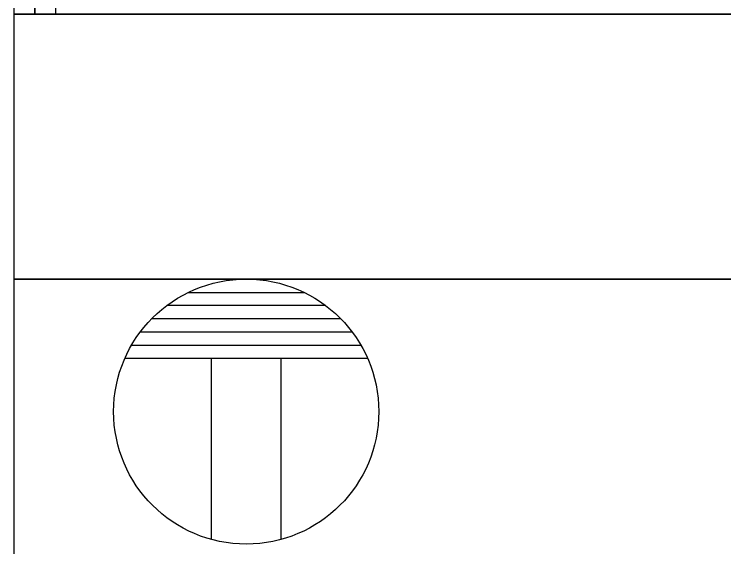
# Model space of a CAD drawing. Extents: x -120222 to -41942, y -19134 to 30932.
# Drawn here: x -81888.5 to -81459.7, y 10550 to 10872.2 of the extents above; entities that cross this region are included whole.
import ezdxf

# ---------------------------------------------------------------- set-up
doc = ezdxf.new("R2010")
doc.units = 0
doc.header["$LTSCALE"] = 150
doc.header["$MEASUREMENT"] = 0
doc.layers.get('0').update_dxf_attribs({"linetype": 'CONTINUOUS'})
for name, color, linetype in [('____-568', 7, 'CONTINUOUS'), ('____-569', 7, 'CONTINUOUS'), ('___B', 7, 'CONTINUOUS')]:
    doc.layers.add(name, color=color, linetype=linetype)
doc.styles.get("Standard").update_dxf_attribs({"font": 'txt', "bigfont": 'BIGFONT.SHX'})

# ---------------------------------------------------------------- blocks, each defined once
blk = doc.blocks.new('____-170')
at = {"color": 1, "linetype": 'Continuous', "flags": 128}
blk.add_lwpolyline([(-88323.56, 6163.52), (-87123.56, 6163.52), (-87123.56, 5413.52), (-88323.56, 5413.52)], close=True, dxfattribs=at)
blk = doc.blocks.new('____-171')
at = {"color": 1, "linetype": 'Continuous'}
for p, q in [((-88218.43, 6155.52), (-88148.69, 6155.52)), ((-88135.56, 6147.52), (-88231.56, 6147.52)), ((-88126.43, 6139.52), (-88240.69, 6139.52)), ((-88119.56, 6131.52), (-88247.56, 6131.52)), ((-88114.28, 6123.52), (-88252.84, 6123.52)), ((-88110.24, 6115.52), (-88256.88, 6115.52)), ((-88204.56, 6006.32), (-88204.56, 6115.52)), ((-88162.56, 6006.32), (-88162.56, 6115.52))]:
    blk.add_line(p, q, dxfattribs=at)
blk.add_circle((-88183.56, 6083.52), 80, dxfattribs=at)
at = {"color": 0, "flags": 1}
for tag in ['FMK_ELEC60HZ_LPG_NOTICE', 'FMK_ELEC50HZ_GAS_NOTICE', 'FMK_FACILITY_SYMBOL']:
    blk.add_attdef(tag, (-88263.56, 6003.52), '', height=0.18, dxfattribs=at)
blk = doc.blocks.new('____-172')
at = {"color": 1}
blk.add_blockref('____-171', (0, 0), dxfattribs=at)
blk = doc.blocks.new('____-186')
at = {"color": 1}
blk.add_blockref('____-172', (0, 0), dxfattribs=at)
blk = doc.blocks.new('____-505')
at = {"color": 1, "linetype": 'Continuous', "flags": 128}
blk.add_lwpolyline([(-88323.56, 6336.02), (-84711.56, 6336.02), (-84711.56, 6323.52), (-88323.56, 6323.52)], close=True, dxfattribs=at)
blk = doc.blocks.new('____-506')
at = {"color": 1, "linetype": 'Continuous', "flags": 128}
for points in [[(-88323.56, 6323.52), (-88323.56, 6448.52), (-88311.06, 6448.52), (-88311.06, 6323.52)], [(-88311.06, 6323.52), (-88311.06, 6448.52), (-88298.56, 6448.52), (-88298.56, 6323.52)]]:
    blk.add_lwpolyline(points, close=True, dxfattribs=at)
blk = doc.blocks.new('____-509')
at = {"color": 1}
for name in ['____-505', '____-506']:
    blk.add_blockref(name, (0, 0), dxfattribs=at)

msp = doc.modelspace()

# ---------------------------------------------------------------- linework, layer by layer
at = {"layer": '___B', "color": 0, "linetype": 'Continuous', "flags": 128}
msp.add_lwpolyline([(-81888.45325, 10872.21684), (-78288.45325, 10872.21684), (-78288.45325, 10712.21684), (-81888.45325, 10712.21684)], close=True, dxfattribs=at)

# ---------------------------------------------------------------- block references
at = {"layer": '____-568', "color": 0}
for name in ['____-186', '____-170']:
    msp.add_blockref(name, (6435.10495, 4548.69799), dxfattribs=at)
at = {"layer": '____-569', "color": 0}
msp.add_blockref('____-509', (6435.10495, 4548.69799), dxfattribs=at)

doc.saveas('drawing.dxf')
